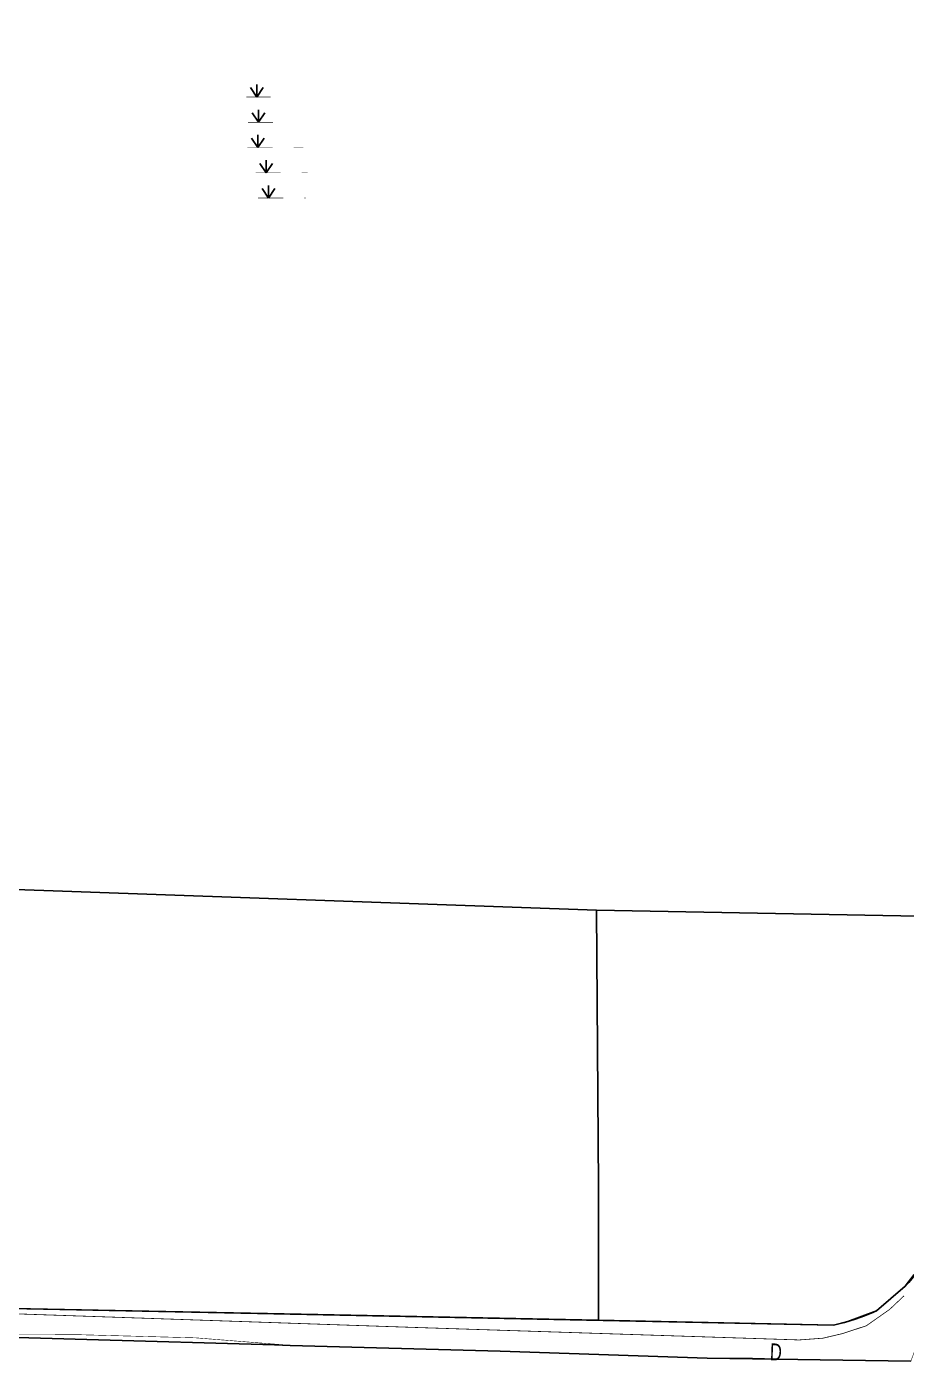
# Model space of a CAD drawing. Extents: x 204256 to 207861, y 4845615 to 4848347.
# Drawn here: x 207431.1 to 207640.3, y 4845615 to 4845932.2 of the extents above; entities that cross this region are included whole.
import ezdxf

# ---------------------------------------------------------------- set-up
doc = ezdxf.new("R2010")
doc.units = 0
doc.header["$LTSCALE"] = 1.5
doc.header["$MEASUREMENT"] = 0
doc.linetypes.add('PHANTOMX2', pattern=[5, 2.5, -0.5, 0.5, -0.5, 0.5, -0.5])
doc.linetypes.add('TRACO_13', pattern=[8, 5, -1, 1, -1])
for name, color, linetype in [('CD-MALHA-LOTES', 40, 'CONTINUOUS'), ('HD-ALAGADO-BREJO', 170, 'CONTINUOUS'), ('LM-LIM-SETOR-FISCAL', 7, 'CONTINUOUS'), ('RU-QUADRAS', 210, 'CONTINUOUS'), ('SV-EIXO-RUA-N-PAV', 6, 'CONTINUOUS'), ('SV-RUA-NAO-PAV-S-GUIA-C-GUIA', 7, 'PHANTOMX2'), ('SV-RUA-PAVIM-S-GUIA-C-GUIA', 7, 'CONTINUOUS'), ('SV-TXT-RUA-N-PAV-S-GUIA-C-GUIA', 7, 'CONTINUOUS')]:
    doc.layers.add(name, color=color, linetype=linetype)
doc.styles.add('ARIAL', font='ARIAL.TTF')
doc.linetypes.add('Limite', pattern='A,20,-3,[130,ltypeshp.shx,S=6.35,R=0,X=0,Y=0],-3,20', length=46)

# ---------------------------------------------------------------- blocks, each defined once
blk = doc.blocks.new('*X22')
at = {"layer": 'HD-ALAGADO-BREJO'}
for points in [[(207485.864249, 4845915.43583), (207484.363828, 4845917.68555)], [(207485.864249, 4845915.43583), (207485.863688, 4845918.43583)], [(207485.864249, 4845915.43583), (207487.363828, 4845917.686111)], [(207486.231721, 4845909.435689), (207484.731402, 4845911.685476)], [(207486.231721, 4845909.435689), (207486.231295, 4845912.435689)], [(207486.231721, 4845909.435689), (207487.731402, 4845911.685902)], [(207486.090712, 4845903.435607), (207484.590435, 4845905.685423)], [(207486.090712, 4845903.435607), (207486.090343, 4845906.435607)], [(207486.090712, 4845903.435607), (207487.590435, 4845905.685792)], [(207488.040512, 4845897.435605), (207486.540225, 4845899.685413)], [(207488.040512, 4845897.435605), (207488.040129, 4845900.435605)], [(207488.040512, 4845897.435605), (207489.540225, 4845899.685796)], [(207488.651833, 4845891.435592), (207487.151533, 4845893.685392)], [(207488.651833, 4845891.435592), (207488.651433, 4845894.435592)], [(207488.651833, 4845891.435592), (207490.151533, 4845893.685793)]]:
    blk.add_lwpolyline(points, dxfattribs=at)
at = {"layer": 'HD-ALAGADO-BREJO', "const_width": 0.13}
for points in [[(207483.364249, 4845915.435363), (207484.364249, 4845915.43555)], [(207484.364249, 4845915.43555), (207488.364249, 4845915.436298)], [(207488.364249, 4845915.436298), (207489.106674, 4845915.435421)], [(207483.731721, 4845909.435334), (207484.731721, 4845909.435476)], [(207484.731721, 4845909.435476), (207489.731721, 4845909.436186)], [(207483.590712, 4845903.435299), (207484.590712, 4845903.435423)], [(207484.590712, 4845903.435423), (207489.590712, 4845903.436038)], [(207494.590712, 4845903.436654), (207496.590712, 4845903.4369)], [(207496.590712, 4845903.4369), (207496.865937, 4845903.435432)], [(207485.540512, 4845897.435286), (207486.540512, 4845897.435413)], [(207486.540512, 4845897.435413), (207491.540512, 4845897.436051)], [(207496.540512, 4845897.436688), (207497.540512, 4845897.436815)], [(207497.540512, 4845897.436815), (207497.928446, 4845897.43541)], [(207486.151833, 4845891.435259), (207487.151833, 4845891.435392)], [(207487.151833, 4845891.435392), (207492.151833, 4845891.436059)], [(207497.151833, 4845891.436726), (207497.457204, 4845891.435372)]]:
    blk.add_lwpolyline(points, dxfattribs=at)

msp = doc.modelspace()

# ---------------------------------------------------------------- linework, layer by layer
at = {"layer": 'CD-MALHA-LOTES', "linetype": 'Continuous'}
for p, q in [((207566.58, 4845722.24), (207375.68, 4845729.06)), ((207667.76, 4845720.34), (207566.58, 4845722.24)), ((207566.58, 4845722.24), (207567.07, 4845656.56)), ((207567.07, 4845656.56), (207567.06, 4845624.8)), ((207642.14, 4845635.64), (207639.99, 4845632.88)), ((207639.99, 4845632.88), (207633.18, 4845626.99)), ((207496.38, 4845626.27), (207313.72, 4845629.88)), ((207567.06, 4845624.8), (207496.38, 4845626.27)), ((207633.18, 4845626.99), (207626.4, 4845624.52)), ((207622.93, 4845623.64), (207567.06, 4845624.8)), ((207626.4, 4845624.52), (207622.93, 4845623.64))]:
    msp.add_line(p, q, dxfattribs=at)
at = {"layer": 'LM-LIM-SETOR-FISCAL', "linetype": 'Limite', "ltscale": 0.1, "const_width": 0.13, "flags": 128}
msp.add_lwpolyline([(204255.91, 4845774.54), (204446.84, 4845974), (204535.1, 4846039.96), (204560.77, 4846069.41), (204570.54, 4846097.54), (204632.4, 4846153.82), (204654.94, 4846153.05), (205078.23, 4846433.21), (204983.84, 4846565.04), (204273.38, 4846554.21), (204347.03, 4846594.12), (204378.32, 4846626.2), (204398.13, 4846660.67), (204526.98, 4846971.03), (204438.64, 4847114.19), (204402.08, 4847237.98), (204373.18, 4847447.79), (204373.2, 4847552.6), (204365.79, 4847552.5), (205446.22, 4847576.17), (205460.3, 4847496.97), (205556.14, 4847515.7), (205660.88, 4847539.89), (205654.63, 4847591.47), (205807.66, 4847598.84), (205876.3, 4847605.11), (205880.92, 4847594.37), (205947.96, 4847607.22), (205959.47, 4847609.16), (205968.56, 4847603.73), (205972.79, 4847599.34), (206017.95, 4847599.66), (206211.07, 4847610.99), (206253.35, 4847609.47), (206274.49, 4847604.21), (206283.85, 4847619.28), (206186.17, 4847750.07), (206524.96, 4848001.52), (206519.68, 4848013.26), (206960.49, 4848346.74), (206966.87, 4848336.83), (206987.16, 4848307.84), (207005.71, 4848281.99), (207017.4, 4848267.11), (206974.73, 4848235.13), (206955.48, 4848219.86), (206950.26, 4848216.07), (206955.58, 4848209.27), (206959.42, 4848202.77), (206982.67, 4848172.12), (206995.35, 4848155.22), (207005.92, 4848142.54), (207020.41, 4848120.82), (207031.95, 4848105.77), (207060.87, 4848065.4), (207066.5, 4848058.01), (207069.11, 4848053.33), (207069.26, 4848049.8), (207069.37, 4848045.04), (207075.04, 4848034.33), (207087.01, 4848019.05), (207090.77, 4848014.03), (207100.06, 4848001.48), (207111.59, 4847986.15), (207126.09, 4847965.9), (207130.37, 4847960.22), (207134.22, 4847955.66), (207145.03, 4847940.16), (207159.13, 4847921.36), (207169.47, 4847906.92), (207186.34, 4847883.83), (207193.03, 4847885.67), (207202.51, 4847892.47), (207242.67, 4847921.29), (207248.23, 4847915.4), (207260.72, 4847896.98), (207285.87, 4847860.83), (207310.76, 4847826.26), (207315.6, 4847819.35), (207328.91, 4847799.72), (207333.8, 4847793.43), (207340.01, 4847785.42), (207350.49, 4847771.92), (207365.1, 4847750.55), (207367.63, 4847745.51), (207368.81, 4847743.14), (207390.62, 4847713.26), (207400.06, 4847698.96), (207410.24, 4847685.38), (207427.79, 4847661.69), (207431.06, 4847656.73), (207440.44, 4847642.51), (207457.67, 4847619.01), (207463.75, 4847610.71), (207498.88, 4847562.81), (207506.17, 4847553.18), (207511.91, 4847545.61), (207531.85, 4847519.47), (207540.14, 4847507.78), (207556.36, 4847486.66), (207571.87, 4847465.34), (207564.83, 4847458.43), (207551.89, 4847445.71), (207534.74, 4847428.33), (207518.94, 4847409.14), (207499.11, 4847384.81), (207498.17, 4847383.65), (207496.47, 4847381.56), (207486.15, 4847368.88), (207482.26, 4847364.11), (207477.47, 4847358.01), (207465.6, 4847339.64), (207465.56, 4847339.57), (207453.37, 4847317.61), (207438.93, 4847286.56), (207430.8, 4847269.09), (207410.93, 4847225.64), (207406.21, 4847217.15), (207396.71, 4847200.13), (207391.02, 4847192.25), (207379.11, 4847175.75), (207360.52, 4847152.72), (207355.52, 4847146.52), (207336.47, 4847121.03), (207323.47, 4847103.64), (207318.06, 4847094.89), (207310.15, 4847082.08), (207305.19, 4847073.38), (207304.65, 4847072.43), (207303.79, 4847070.78), (207287.7, 4847039.93), (207271.61, 4847010.96), (207261.28, 4846991.91), (207237.73, 4846950.07), (207236, 4846947.01), (207246.02, 4846928.73), (207251.02, 4846918.92), (207261.83, 4846899.5), (207265.63, 4846893.3), (207284.85, 4846863.07), (207289.66, 4846855.66), (207307.47, 4846827.84), (207314.88, 4846816.63), (207320.06, 4846808.15), (207332.53, 4846791.25), (207339.11, 4846782.58), (207345.12, 4846773.87), (207348.76, 4846768.8), (207357.76, 4846756.36), (207363.08, 4846749.04), (207366.95, 4846743.73), (207375.37, 4846734.54), (207383.22, 4846728.41), (207384.7, 4846727.73), (207392.17, 4846724.3), (207394.9, 4846723.05), (207402.49, 4846720.73), (207417.51, 4846716.14), (207437.03, 4846709.56), (207455.89, 4846703.64), (207460.62, 4846701.8), (207464.4, 4846700.29), (207467.39, 4846699.09), (207481.11, 4846693.55), (207488.13, 4846690.92), (207492.95, 4846689.16), (207510.17, 4846679.84), (207529.47, 4846668.22), (207543.72, 4846659.45), (207561.49, 4846646.95), (207570.84, 4846639.98), (207577.05, 4846635.29), (207586.86, 4846628.1), (207606.11, 4846612.63), (207623.66, 4846599.69), (207639.45, 4846588.94), (207662.08, 4846572.67), (207671.27, 4846565.58), (207685.28, 4846561.61), (207697.24, 4846558.13), (207709.78, 4846554.65), (207731.23, 4846549.14), (207735.6, 4846547.91), (207745.02, 4846545.25), (207762.81, 4846541.24), (207775.65, 4846538.39), (207787.75, 4846535.54), (207783.77, 4846513.63), (207781.5, 4846502.37), (207779.56, 4846492.81), (207778.5, 4846480), (207783.13, 4846476.08), (207788.36, 4846474.34), (207788.71, 4846474.22), (207798.97, 4846471.45), (207842.08, 4846460.36), (207844.37, 4846459.93), (207847.21, 4846459.39), (207851.95, 4846457.87), (207854.6, 4846457.02), (207858.96, 4846455.96), (207860.74, 4846451.34), (207859.67, 4846437.09), (207856.83, 4846420), (207854.33, 4846403.63), (207846.53, 4846396.15), (207836.81, 4846356.4), (207833.21, 4846341.98), (207827.16, 4846317.88), (207806.6, 4846238.03), (207795.3, 4846194.29), (207792.57, 4846183.36), (207787.76, 4846165.39), (207754.01, 4846025.3), (207739.36, 4845961), (207739.21, 4845960.34), (207737.77, 4845953.31), (207733.28, 4845938.2), (207726.95, 4845910.14), (207723, 4845891.36), (207741.21, 4845886.65), (207760.55, 4845879.79), (207773.24, 4845875.33), (207781.18, 4845873.09), (207785.9, 4845871.77), (207797.77, 4845868.36), (207799.24, 4845867.93), (207814.84, 4845863.98), (207831.48, 4845857.74), (207850.72, 4845850.88), (207842.01, 4845830.09), (207833.57, 4845800.72), (207825.14, 4845777.91), (207814.83, 4845746.81), (207813.3, 4845742.3), (207812.54, 4845740.05), (207809.34, 4845729.53), (207804.2, 4845714.63), (207791.7, 4845677.75), (207783.5, 4845679.57), (207766.81, 4845685.02), (207754.43, 4845688.82), (207739.64, 4845691.3), (207722.13, 4845693.94), (207717.1, 4845694.68), (207690.08, 4845700.62), (207680.08, 4845702.89), (207670.03, 4845704.98), (207667.81, 4845700.16), (207660.99, 4845676.98), (207660.54, 4845673.8), (207657.39, 4845659.57), (207656.59, 4845656.53), (207655.95, 4845653.98), (207650.56, 4845639.59), (207647.27, 4845633.02), (207644.17, 4845622.85), (207641.37, 4845615.1), (207618.1, 4845615.4), (207601.33, 4845615.86), (207592.93, 4845615.82), (207543.69, 4845617.43), (207493.78, 4845618.83), (207471.28, 4845620.61), (207442.67, 4845621.38), (207409.05, 4845621.45), (207395.8, 4845621.64), (207345.61, 4845622.76), (207297.34, 4845623.66), (207294.87, 4845656.58), (207289.29, 4845728.51), (207262.54, 4845726.7), (207256.04, 4845726.92), (207223.17, 4845727.38), (207195.16, 4845729.67), (207135.61, 4845730.44), (207094.04, 4845731.93), (207071.52, 4845732.83), (207036.85, 4845734.18), (207004.87, 4845734.18), (206995.29, 4845734.45), (206955.41, 4845735.22), (205304.22, 4845806.54), (205065.89, 4845798.29), (204762.24, 4845774.02), (204255.91, 4845774.54)], close=True, dxfattribs=at)
at = {"layer": 'RU-QUADRAS', "color": 6, "linetype": 'Continuous'}
msp.add_lwpolyline([(207854.81, 4846451.73), (207717.95, 4845903.66), (207690.4, 4845799.78), (207645.4, 4845641.1, -0.101204), (207639.99, 4845632.88), (207633.18, 4845626.99, -0.050541), (207622.93, 4845623.64), (207313.72, 4845629.88)], format="xyb", dxfattribs=at)
at = {"layer": 'SV-EIXO-RUA-N-PAV'}
msp.add_lwpolyline([(207304.21, 4845623.19), (207322.22, 4845623.43), (207345.61, 4845622.76), (207395.8, 4845621.64), (207445.42, 4845620.23), (207490.07, 4845618.94), (207493.78, 4845618.83), (207543.69, 4845617.43), (207592.93, 4845615.82), (207641.37, 4845615.1)], dxfattribs=at)
at = {"layer": 'SV-RUA-NAO-PAV-S-GUIA-C-GUIA', "linetype": 'TRACO_13', "const_width": 0.18, "flags": 128}
msp.add_lwpolyline([(207341.87, 4845629.27), (207523.43, 4845623.08), (207614.8, 4845620.11), (207620.45, 4845620.53), (207625.11, 4845621.62), (207630.78, 4845623.49)], dxfattribs=at)
at = {"layer": 'SV-RUA-PAVIM-S-GUIA-C-GUIA', "const_width": 0.18}
for points in [[(207639.73, 4845630.6), (207636.31, 4845627.37)], [(207636.31, 4845627.37), (207630.78, 4845623.49)]]:
    msp.add_lwpolyline(points, dxfattribs=at)

# ---------------------------------------------------------------- block references
at = {"layer": 'HD-ALAGADO-BREJO'}
msp.add_blockref('*X22', (0, 0), dxfattribs=at)

# ---------------------------------------------------------------- texts
at = {"layer": 'SV-TXT-RUA-N-PAV-S-GUIA-C-GUIA', "style": 'ARIAL', "width": 0.7}
msp.add_text('D', height=4, rotation=358, dxfattribs=at).set_placement((207607.78, 4845615.31))

doc.saveas('drawing.dxf')
